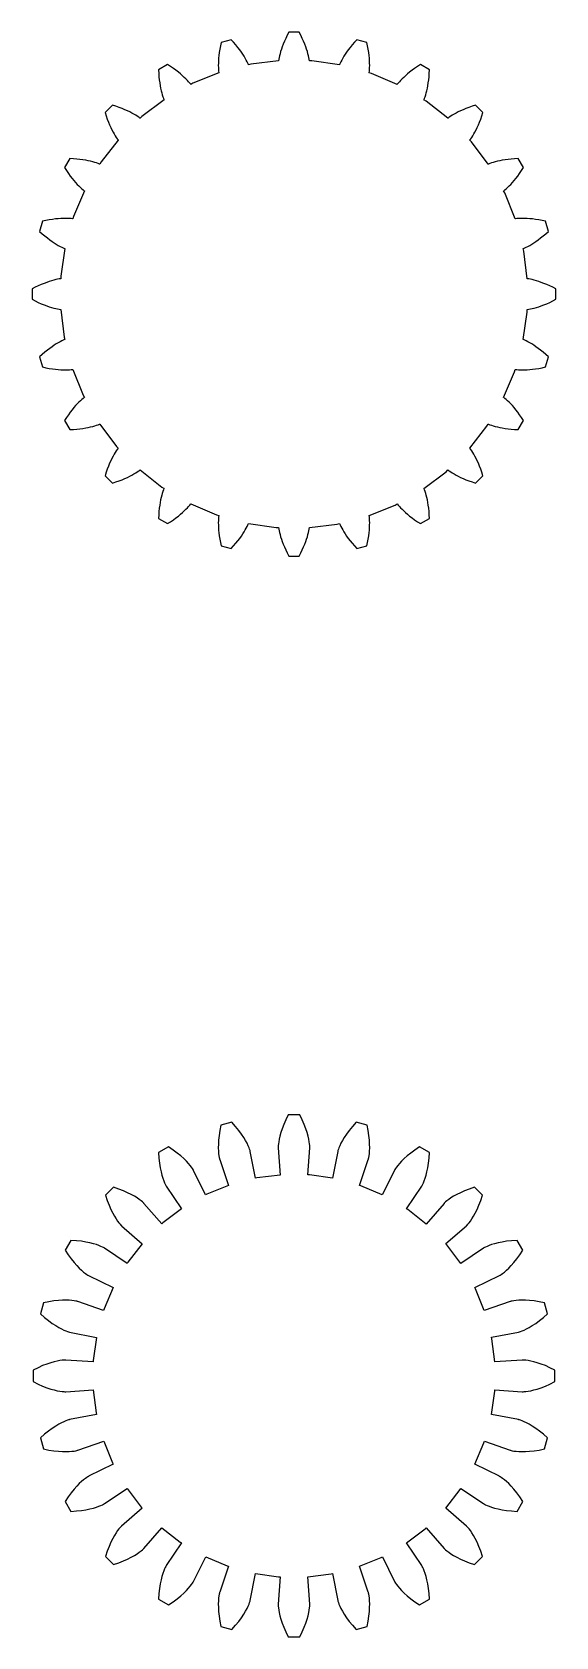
# Model space of a CAD drawing. Header units: metres. Extents: x -24 to 324, y -24 to 424.
# Drawn here: x 175.8 to 224.2, y 275.9 to 424.2 of the extents above; entities that cross this region are included whole.
import ezdxf

# ---------------------------------------------------------------- set-up
doc = ezdxf.new("R2010")
doc.units = ezdxf.units.M

msp = doc.modelspace()

# ---------------------------------------------------------------- linework, layer by layer
for p, q in [((193.195, 422.947), (193.138, 422.639)), ((193.266, 423.271), (193.195, 422.947)), ((194.197, 423.52), (193.266, 423.271)), ((194.419, 423.275), (194.197, 423.52)), ((194.623, 423.037), (194.419, 423.275)), ((194.81, 422.807), (194.623, 423.037)), ((194.978, 422.586), (194.81, 422.807)), ((198.913, 422.872), (198.833, 422.641)), ((199.005, 423.116), (198.913, 422.872)), ((199.111, 423.373), (199.005, 423.116)), ((199.231, 423.644), (199.111, 423.373)), ((199.366, 423.927), (199.231, 423.644)), ((199.518, 424.221), (199.366, 423.927)), ((200.482, 424.221), (199.518, 424.221)), ((200.634, 423.927), (200.482, 424.221)), ((200.769, 423.644), (200.634, 423.927)), ((200.889, 423.373), (200.769, 423.644)), ((200.995, 423.116), (200.889, 423.373)), ((201.087, 422.872), (200.995, 423.116)), ((201.167, 422.641), (201.087, 422.872)), ((205.19, 422.807), (205.022, 422.586)), ((205.377, 423.037), (205.19, 422.807)), ((205.581, 423.275), (205.377, 423.037)), ((205.803, 423.52), (205.581, 423.275)), ((206.734, 423.271), (205.803, 423.52)), ((206.805, 422.947), (206.734, 423.271)), ((206.862, 422.639), (206.805, 422.947)), ((193.003, 421.342), (193.001, 421.133)), ((193.013, 421.568), (193.003, 421.342)), ((193.03, 421.811), (193.013, 421.568)), ((193.056, 422.071), (193.03, 421.811)), ((193.092, 422.347), (193.056, 422.071)), ((193.138, 422.639), (193.092, 422.347)), ((195.131, 422.374), (194.978, 422.586)), ((195.267, 422.172), (195.131, 422.374)), ((195.388, 421.981), (195.267, 422.172)), ((195.495, 421.801), (195.388, 421.981)), ((195.588, 421.634), (195.495, 421.801)), ((195.668, 421.48), (195.588, 421.634)), ((195.737, 421.339), (195.668, 421.48)), ((195.794, 421.212), (195.737, 421.339)), ((198.574, 421.563), (196.017, 421.255)), ((198.595, 421.715), (198.573, 421.578)), ((198.573, 421.578), (198.574, 421.563)), ((198.625, 421.869), (198.595, 421.715)), ((198.662, 422.039), (198.625, 421.869)), ((198.709, 422.224), (198.662, 422.039)), ((198.766, 422.425), (198.709, 422.224)), ((198.833, 422.641), (198.766, 422.425)), ((201.234, 422.425), (201.167, 422.641)), ((201.291, 422.224), (201.234, 422.425)), ((201.338, 422.039), (201.291, 422.224)), ((201.375, 421.869), (201.338, 422.039)), ((201.405, 421.715), (201.375, 421.869)), ((201.427, 421.578), (201.405, 421.715)), ((201.426, 421.564), (201.427, 421.578)), ((201.654, 421.562), (201.426, 421.564)), ((204.204, 421.197), (201.654, 421.562)), ((204.263, 421.339), (204.206, 421.212)), ((204.332, 421.48), (204.263, 421.339)), ((204.412, 421.634), (204.332, 421.48)), ((204.505, 421.801), (204.412, 421.634)), ((204.612, 421.981), (204.505, 421.801)), ((204.733, 422.172), (204.612, 421.981)), ((204.869, 422.374), (204.733, 422.172)), ((205.022, 422.586), (204.869, 422.374)), ((206.908, 422.347), (206.862, 422.639)), ((206.944, 422.071), (206.908, 422.347)), ((206.97, 421.811), (206.944, 422.071)), ((206.987, 421.568), (206.97, 421.811)), ((206.997, 421.342), (206.987, 421.568)), ((206.999, 421.133), (206.997, 421.342)), ((188.307, 421.217), (187.472, 420.735)), ((187.472, 420.735), (187.488, 420.404)), ((187.488, 420.404), (187.512, 420.092)), ((187.512, 420.092), (187.543, 419.797)), ((188.585, 421.038), (188.307, 421.217)), ((188.844, 420.861), (188.585, 421.038)), ((189.083, 420.687), (188.844, 420.861)), ((189.304, 420.516), (189.083, 420.687)), ((189.506, 420.351), (189.304, 420.516)), ((189.69, 420.191), (189.506, 420.351)), ((189.856, 420.038), (189.69, 420.191)), ((190.006, 419.892), (189.856, 420.038)), ((190.139, 419.755), (190.006, 419.892)), ((193.042, 420.459), (190.652, 419.5)), ((193.001, 421.133), (193.004, 420.942)), ((193.004, 420.942), (193.011, 420.768)), ((193.011, 420.768), (193.023, 420.612)), ((193.023, 420.612), (193.037, 420.473)), ((193.037, 420.473), (193.042, 420.459)), ((195.796, 421.198), (195.794, 421.212)), ((196.017, 421.255), (195.796, 421.198)), ((204.206, 421.212), (204.204, 421.197)), ((206.959, 420.46), (206.963, 420.473)), ((207.178, 420.399), (206.959, 420.46)), ((206.963, 420.473), (206.977, 420.612)), ((206.977, 420.612), (206.989, 420.768)), ((206.989, 420.768), (206.996, 420.942)), ((206.996, 420.942), (206.999, 421.133)), ((209.547, 419.387), (207.178, 420.399)), ((209.994, 419.892), (209.861, 419.755)), ((210.144, 420.038), (209.994, 419.892)), ((210.31, 420.191), (210.144, 420.038)), ((210.494, 420.351), (210.31, 420.191)), ((210.696, 420.516), (210.494, 420.351)), ((210.917, 420.687), (210.696, 420.516)), ((211.156, 420.861), (210.917, 420.687)), ((211.415, 421.038), (211.156, 420.861)), ((211.693, 421.217), (211.415, 421.038)), ((212.528, 420.735), (211.693, 421.217)), ((212.457, 419.797), (212.488, 420.092)), ((212.488, 420.092), (212.512, 420.404)), ((212.512, 420.404), (212.528, 420.735)), ((187.543, 419.797), (187.58, 419.521)), ((187.58, 419.521), (187.623, 419.264)), ((187.623, 419.264), (187.669, 419.024)), ((187.669, 419.024), (187.718, 418.804)), ((187.718, 418.804), (187.77, 418.601)), ((187.77, 418.601), (187.822, 418.417)), ((187.822, 418.417), (187.874, 418.251)), ((190.257, 419.627), (190.139, 419.755)), ((190.359, 419.508), (190.257, 419.627)), ((190.447, 419.4), (190.359, 419.508)), ((190.453, 419.388), (190.447, 419.4)), ((190.652, 419.5), (190.453, 419.388)), ((209.553, 419.4), (209.547, 419.387)), ((209.641, 419.508), (209.553, 419.4)), ((209.743, 419.627), (209.641, 419.508)), ((209.861, 419.755), (209.743, 419.627)), ((212.126, 418.251), (212.178, 418.417)), ((212.178, 418.417), (212.23, 418.601)), ((212.23, 418.601), (212.282, 418.804)), ((212.282, 418.804), (212.331, 419.024)), ((212.331, 419.024), (212.377, 419.264)), ((212.377, 419.264), (212.42, 419.521)), ((212.42, 419.521), (212.457, 419.797)), ((183.214, 417.467), (182.533, 416.786)), ((183.529, 417.367), (183.214, 417.467)), ((183.825, 417.263), (183.529, 417.367)), ((184.101, 417.156), (183.825, 417.263)), ((184.358, 417.049), (184.101, 417.156)), ((184.596, 416.941), (184.358, 417.049)), ((184.815, 416.835), (184.596, 416.941)), ((187.984, 417.961), (185.923, 416.416)), ((187.874, 418.251), (187.926, 418.104)), ((187.926, 418.104), (187.975, 417.974)), ((187.975, 417.974), (187.984, 417.961)), ((212.017, 417.962), (212.025, 417.974)), ((212.213, 417.846), (212.017, 417.962)), ((212.025, 417.974), (212.074, 418.104)), ((212.074, 418.104), (212.126, 418.251)), ((214.239, 416.255), (212.213, 417.846)), ((215.404, 416.941), (215.185, 416.835)), ((215.642, 417.049), (215.404, 416.941)), ((215.899, 417.156), (215.642, 417.049)), ((216.175, 417.263), (215.899, 417.156)), ((216.471, 417.367), (216.175, 417.263)), ((216.786, 417.467), (216.471, 417.367)), ((217.467, 416.786), (216.786, 417.467)), ((182.533, 416.786), (182.633, 416.471)), ((182.633, 416.471), (182.737, 416.175)), ((182.737, 416.175), (182.844, 415.899)), ((182.844, 415.899), (182.951, 415.642)), ((182.951, 415.642), (183.059, 415.404)), ((183.059, 415.404), (183.165, 415.185)), ((185.016, 416.73), (184.815, 416.835)), ((185.198, 416.628), (185.016, 416.73)), ((185.362, 416.53), (185.198, 416.628)), ((185.509, 416.436), (185.362, 416.53)), ((185.638, 416.348), (185.509, 416.436)), ((185.751, 416.267), (185.638, 416.348)), ((185.76, 416.257), (185.751, 416.267)), ((185.923, 416.416), (185.76, 416.257)), ((214.249, 416.267), (214.239, 416.255)), ((214.362, 416.348), (214.249, 416.267)), ((214.491, 416.436), (214.362, 416.348)), ((214.638, 416.53), (214.491, 416.436)), ((214.802, 416.628), (214.638, 416.53)), ((214.984, 416.73), (214.802, 416.628)), ((215.185, 416.835), (214.984, 416.73)), ((216.835, 415.185), (216.941, 415.404)), ((216.941, 415.404), (217.049, 415.642)), ((217.049, 415.642), (217.156, 415.899)), ((217.156, 415.899), (217.263, 416.175)), ((217.263, 416.175), (217.367, 416.471)), ((217.367, 416.471), (217.467, 416.786)), ((183.745, 414.239), (182.154, 412.213)), ((183.165, 415.185), (183.27, 414.984)), ((183.27, 414.984), (183.372, 414.802)), ((183.372, 414.802), (183.47, 414.638)), ((183.47, 414.638), (183.564, 414.491)), ((183.564, 414.491), (183.652, 414.362)), ((183.652, 414.362), (183.733, 414.249)), ((183.733, 414.249), (183.745, 414.239)), ((216.257, 414.24), (216.267, 414.249)), ((216.416, 414.077), (216.257, 414.24)), ((216.267, 414.249), (216.348, 414.362)), ((216.348, 414.362), (216.436, 414.491)), ((217.961, 412.016), (216.416, 414.077)), ((216.436, 414.491), (216.53, 414.638)), ((216.53, 414.638), (216.628, 414.802)), ((216.628, 414.802), (216.73, 414.984)), ((216.73, 414.984), (216.835, 415.185)), ((179.265, 412.528), (178.783, 411.693)), ((179.596, 412.512), (179.265, 412.528)), ((179.908, 412.488), (179.596, 412.512)), ((180.203, 412.457), (179.908, 412.488)), ((180.479, 412.42), (180.203, 412.457)), ((180.736, 412.377), (180.479, 412.42)), ((219.521, 412.42), (219.264, 412.377)), ((219.797, 412.457), (219.521, 412.42)), ((220.092, 412.488), (219.797, 412.457)), ((220.404, 412.512), (220.092, 412.488)), ((220.735, 412.528), (220.404, 412.512)), ((221.217, 411.693), (220.735, 412.528)), ((178.783, 411.693), (178.962, 411.415)), ((178.962, 411.415), (179.139, 411.156)), ((179.139, 411.156), (179.313, 410.917)), ((180.976, 412.331), (180.736, 412.377)), ((181.196, 412.282), (180.976, 412.331)), ((181.399, 412.23), (181.196, 412.282)), ((181.583, 412.178), (181.399, 412.23)), ((181.749, 412.125), (181.583, 412.178)), ((181.896, 412.074), (181.749, 412.125)), ((182.026, 412.025), (181.896, 412.074)), ((182.038, 412.017), (182.026, 412.025)), ((182.154, 412.213), (182.038, 412.017)), ((217.974, 412.025), (217.961, 412.016)), ((218.104, 412.074), (217.974, 412.025)), ((218.251, 412.125), (218.104, 412.074)), ((218.417, 412.178), (218.251, 412.125)), ((218.601, 412.23), (218.417, 412.178)), ((218.804, 412.282), (218.601, 412.23)), ((219.024, 412.331), (218.804, 412.282)), ((219.264, 412.377), (219.024, 412.331)), ((220.687, 410.917), (220.861, 411.156)), ((220.861, 411.156), (221.038, 411.415)), ((221.038, 411.415), (221.217, 411.693)), ((179.313, 410.917), (179.484, 410.696)), ((179.484, 410.696), (179.649, 410.494)), ((180.613, 409.547), (179.601, 407.178)), ((179.649, 410.494), (179.809, 410.31)), ((179.809, 410.31), (179.962, 410.144)), ((179.962, 410.144), (180.108, 409.994)), ((180.108, 409.994), (180.245, 409.861)), ((180.245, 409.861), (180.373, 409.743)), ((180.373, 409.743), (180.492, 409.641)), ((180.492, 409.641), (180.6, 409.553)), ((180.6, 409.553), (180.613, 409.547)), ((219.388, 409.547), (219.4, 409.553)), ((219.5, 409.348), (219.388, 409.547)), ((219.4, 409.553), (219.508, 409.641)), ((219.508, 409.641), (219.627, 409.743)), ((219.627, 409.743), (219.755, 409.861)), ((219.755, 409.861), (219.892, 409.994)), ((219.892, 409.994), (220.038, 410.144)), ((220.038, 410.144), (220.191, 410.31)), ((220.191, 410.31), (220.351, 410.494)), ((220.351, 410.494), (220.516, 410.696)), ((220.516, 410.696), (220.687, 410.917)), ((220.459, 406.958), (219.5, 409.348)), ((176.729, 406.734), (176.48, 405.803)), ((177.053, 406.805), (176.729, 406.734)), ((177.361, 406.862), (177.053, 406.805)), ((177.653, 406.909), (177.361, 406.862)), ((177.929, 406.944), (177.653, 406.909)), ((178.189, 406.97), (177.929, 406.944)), ((178.432, 406.987), (178.189, 406.97)), ((178.658, 406.997), (178.432, 406.987)), ((178.867, 406.999), (178.658, 406.997)), ((179.058, 406.996), (178.867, 406.999)), ((179.232, 406.989), (179.058, 406.996)), ((179.388, 406.977), (179.232, 406.989)), ((179.527, 406.963), (179.388, 406.977)), ((179.54, 406.959), (179.527, 406.963)), ((179.601, 407.178), (179.54, 406.959)), ((220.473, 406.963), (220.459, 406.958)), ((220.612, 406.977), (220.473, 406.963)), ((220.768, 406.989), (220.612, 406.977)), ((220.942, 406.996), (220.768, 406.989)), ((221.133, 406.999), (220.942, 406.996)), ((221.342, 406.997), (221.133, 406.999)), ((221.568, 406.987), (221.342, 406.997)), ((221.811, 406.97), (221.568, 406.987)), ((222.071, 406.944), (221.811, 406.97)), ((222.347, 406.909), (222.071, 406.944)), ((222.639, 406.862), (222.347, 406.909)), ((222.947, 406.805), (222.639, 406.862)), ((223.271, 406.734), (222.947, 406.805)), ((223.52, 405.803), (223.271, 406.734)), ((176.48, 405.803), (176.725, 405.581)), ((176.725, 405.581), (176.963, 405.377)), ((176.963, 405.377), (177.193, 405.19)), ((177.193, 405.19), (177.414, 405.022)), ((177.414, 405.022), (177.626, 404.869)), ((222.374, 404.869), (222.586, 405.022)), ((222.586, 405.022), (222.807, 405.19)), ((222.807, 405.19), (223.037, 405.377)), ((223.037, 405.377), (223.275, 405.581)), ((223.275, 405.581), (223.52, 405.803)), ((177.626, 404.869), (177.828, 404.733)), ((177.828, 404.733), (178.019, 404.612)), ((178.019, 404.612), (178.199, 404.505)), ((178.199, 404.505), (178.366, 404.412)), ((178.366, 404.412), (178.52, 404.332)), ((178.803, 404.204), (178.438, 401.654)), ((178.52, 404.332), (178.661, 404.263)), ((178.661, 404.263), (178.788, 404.206)), ((178.788, 404.206), (178.803, 404.204)), ((221.198, 404.204), (221.212, 404.206)), ((221.255, 403.983), (221.198, 404.204)), ((221.212, 404.206), (221.339, 404.263)), ((221.563, 401.426), (221.255, 403.983)), ((221.339, 404.263), (221.48, 404.332)), ((221.48, 404.332), (221.634, 404.412)), ((221.634, 404.412), (221.801, 404.505)), ((221.801, 404.505), (221.981, 404.612)), ((221.981, 404.612), (222.172, 404.733)), ((222.172, 404.733), (222.374, 404.869)), ((176.074, 400.634), (175.779, 400.482)), ((176.356, 400.769), (176.074, 400.634)), ((176.627, 400.889), (176.356, 400.769)), ((176.884, 400.995), (176.627, 400.889)), ((177.128, 401.087), (176.884, 400.995)), ((177.359, 401.167), (177.128, 401.087)), ((177.575, 401.234), (177.359, 401.167)), ((177.776, 401.291), (177.575, 401.234)), ((177.961, 401.338), (177.776, 401.291)), ((178.131, 401.375), (177.961, 401.338)), ((178.285, 401.405), (178.131, 401.375)), ((178.422, 401.427), (178.285, 401.405)), ((178.436, 401.426), (178.422, 401.427)), ((178.438, 401.654), (178.436, 401.426)), ((221.578, 401.427), (221.563, 401.426)), ((221.715, 401.405), (221.578, 401.427)), ((221.869, 401.375), (221.715, 401.405)), ((222.039, 401.338), (221.869, 401.375)), ((222.224, 401.291), (222.039, 401.338)), ((222.425, 401.234), (222.224, 401.291)), ((222.641, 401.167), (222.425, 401.234)), ((222.872, 401.087), (222.641, 401.167)), ((223.116, 400.995), (222.872, 401.087)), ((223.373, 400.889), (223.116, 400.995)), ((223.644, 400.769), (223.373, 400.889)), ((223.926, 400.634), (223.644, 400.769)), ((224.221, 400.482), (223.926, 400.634)), ((175.779, 400.482), (175.779, 399.518)), ((175.779, 399.518), (176.074, 399.366)), ((176.074, 399.366), (176.356, 399.231)), ((176.356, 399.231), (176.627, 399.111)), ((176.627, 399.111), (176.884, 399.005)), ((223.116, 399.005), (223.373, 399.111)), ((223.373, 399.111), (223.644, 399.231)), ((223.644, 399.231), (223.926, 399.366)), ((223.926, 399.366), (224.221, 399.518)), ((224.221, 399.518), (224.221, 400.482)), ((176.884, 399.005), (177.128, 398.913)), ((177.128, 398.913), (177.359, 398.833)), ((177.359, 398.833), (177.575, 398.766)), ((177.575, 398.766), (177.776, 398.709)), ((177.776, 398.709), (177.961, 398.662)), ((177.961, 398.662), (178.131, 398.625)), ((178.131, 398.625), (178.285, 398.595)), ((178.285, 398.595), (178.422, 398.573)), ((178.422, 398.573), (178.437, 398.574)), ((178.437, 398.574), (178.745, 396.017)), ((221.197, 395.796), (221.562, 398.346)), ((221.562, 398.346), (221.564, 398.574)), ((221.564, 398.574), (221.578, 398.573)), ((221.578, 398.573), (221.715, 398.595)), ((221.715, 398.595), (221.869, 398.625)), ((221.869, 398.625), (222.039, 398.662)), ((222.039, 398.662), (222.224, 398.709)), ((222.224, 398.709), (222.425, 398.766)), ((222.425, 398.766), (222.641, 398.833)), ((222.641, 398.833), (222.872, 398.913)), ((222.872, 398.913), (223.116, 399.005)), ((176.963, 394.623), (176.725, 394.419)), ((177.193, 394.81), (176.963, 394.623)), ((177.414, 394.978), (177.193, 394.81)), ((177.626, 395.131), (177.414, 394.978)), ((177.828, 395.267), (177.626, 395.131)), ((178.019, 395.388), (177.828, 395.267)), ((178.199, 395.495), (178.019, 395.388)), ((178.366, 395.588), (178.199, 395.495)), ((178.52, 395.668), (178.366, 395.588)), ((178.661, 395.737), (178.52, 395.668)), ((178.788, 395.794), (178.661, 395.737)), ((178.745, 396.017), (178.802, 395.796)), ((178.802, 395.796), (178.788, 395.794)), ((221.212, 395.794), (221.197, 395.796)), ((221.339, 395.737), (221.212, 395.794)), ((221.48, 395.668), (221.339, 395.737)), ((221.634, 395.588), (221.48, 395.668)), ((221.801, 395.495), (221.634, 395.588)), ((221.981, 395.388), (221.801, 395.495)), ((222.172, 395.267), (221.981, 395.388)), ((222.374, 395.131), (222.172, 395.267)), ((222.586, 394.978), (222.374, 395.131)), ((222.807, 394.81), (222.586, 394.978)), ((223.037, 394.623), (222.807, 394.81)), ((223.275, 394.419), (223.037, 394.623)), ((176.725, 394.419), (176.48, 394.197)), ((176.48, 394.197), (176.729, 393.266)), ((176.729, 393.266), (177.053, 393.195)), ((177.053, 393.195), (177.361, 393.138)), ((177.361, 393.138), (177.653, 393.091)), ((222.347, 393.091), (222.639, 393.138)), ((222.639, 393.138), (222.947, 393.195)), ((222.947, 393.195), (223.271, 393.266)), ((223.271, 393.266), (223.52, 394.197)), ((223.52, 394.197), (223.275, 394.419)), ((177.653, 393.091), (177.929, 393.056)), ((177.929, 393.056), (178.189, 393.03)), ((178.189, 393.03), (178.432, 393.013)), ((178.432, 393.013), (178.658, 393.003)), ((178.658, 393.003), (178.867, 393.001)), ((178.867, 393.001), (179.058, 393.004)), ((179.058, 393.004), (179.232, 393.011)), ((179.232, 393.011), (179.388, 393.023)), ((179.388, 393.023), (179.527, 393.037)), ((179.527, 393.037), (179.541, 393.042)), ((179.541, 393.042), (180.5, 390.652)), ((219.387, 390.453), (220.399, 392.822)), ((220.399, 392.822), (220.46, 393.041)), ((220.46, 393.041), (220.473, 393.037)), ((220.473, 393.037), (220.612, 393.023)), ((220.612, 393.023), (220.768, 393.011)), ((220.768, 393.011), (220.942, 393.004)), ((220.942, 393.004), (221.133, 393.001)), ((221.133, 393.001), (221.342, 393.003)), ((221.342, 393.003), (221.568, 393.013)), ((221.568, 393.013), (221.811, 393.03)), ((221.811, 393.03), (222.071, 393.056)), ((222.071, 393.056), (222.347, 393.091)), ((180.373, 390.257), (180.245, 390.139)), ((180.492, 390.359), (180.373, 390.257)), ((180.6, 390.447), (180.492, 390.359)), ((180.5, 390.652), (180.612, 390.453)), ((180.612, 390.453), (180.6, 390.447)), ((219.4, 390.447), (219.387, 390.453)), ((219.508, 390.359), (219.4, 390.447)), ((219.627, 390.257), (219.508, 390.359)), ((219.755, 390.139), (219.627, 390.257)), ((179.139, 388.844), (178.962, 388.585)), ((179.313, 389.083), (179.139, 388.844)), ((179.484, 389.304), (179.313, 389.083)), ((179.649, 389.506), (179.484, 389.304)), ((179.809, 389.69), (179.649, 389.506)), ((179.962, 389.856), (179.809, 389.69)), ((180.108, 390.006), (179.962, 389.856)), ((180.245, 390.139), (180.108, 390.006)), ((219.892, 390.006), (219.755, 390.139)), ((220.038, 389.856), (219.892, 390.006)), ((220.191, 389.69), (220.038, 389.856)), ((220.351, 389.506), (220.191, 389.69)), ((220.516, 389.304), (220.351, 389.506)), ((220.687, 389.083), (220.516, 389.304)), ((220.861, 388.844), (220.687, 389.083)), ((221.038, 388.585), (220.861, 388.844)), ((178.962, 388.585), (178.783, 388.307)), ((178.783, 388.307), (179.265, 387.472)), ((179.265, 387.472), (179.596, 387.488)), ((179.596, 387.488), (179.908, 387.512)), ((179.908, 387.512), (180.203, 387.543)), ((180.203, 387.543), (180.479, 387.58)), ((180.479, 387.58), (180.736, 387.623)), ((180.736, 387.623), (180.976, 387.669)), ((180.976, 387.669), (181.196, 387.718)), ((181.196, 387.718), (181.399, 387.77)), ((181.399, 387.77), (181.583, 387.822)), ((181.583, 387.822), (181.749, 387.875)), ((181.749, 387.875), (181.896, 387.926)), ((181.896, 387.926), (182.026, 387.975)), ((182.026, 387.975), (182.039, 387.984)), ((182.039, 387.984), (183.584, 385.923)), ((216.255, 385.761), (217.846, 387.787)), ((217.846, 387.787), (217.962, 387.983)), ((217.962, 387.983), (217.974, 387.975)), ((217.974, 387.975), (218.104, 387.926)), ((218.104, 387.926), (218.251, 387.875)), ((218.251, 387.875), (218.417, 387.822)), ((218.417, 387.822), (218.601, 387.77)), ((218.601, 387.77), (218.804, 387.718)), ((218.804, 387.718), (219.024, 387.669)), ((219.024, 387.669), (219.264, 387.623)), ((219.264, 387.623), (219.521, 387.58)), ((219.521, 387.58), (219.797, 387.543)), ((219.797, 387.543), (220.092, 387.512)), ((220.092, 387.512), (220.404, 387.488)), ((220.404, 387.488), (220.735, 387.472)), ((220.735, 387.472), (221.217, 388.307)), ((221.217, 388.307), (221.038, 388.585)), ((183.584, 385.923), (183.743, 385.76)), ((183.733, 385.751), (183.652, 385.638)), ((183.743, 385.76), (183.733, 385.751)), ((216.267, 385.751), (216.255, 385.761)), ((216.348, 385.638), (216.267, 385.751)), ((182.951, 384.358), (182.844, 384.101)), ((183.059, 384.596), (182.951, 384.358)), ((183.165, 384.815), (183.059, 384.596)), ((183.27, 385.016), (183.165, 384.815)), ((183.372, 385.198), (183.27, 385.016)), ((183.47, 385.362), (183.372, 385.198)), ((183.564, 385.509), (183.47, 385.362)), ((183.652, 385.638), (183.564, 385.509)), ((216.436, 385.509), (216.348, 385.638)), ((216.53, 385.362), (216.436, 385.509)), ((216.628, 385.198), (216.53, 385.362)), ((216.73, 385.016), (216.628, 385.198)), ((216.835, 384.815), (216.73, 385.016)), ((216.941, 384.596), (216.835, 384.815)), ((217.049, 384.358), (216.941, 384.596)), ((217.156, 384.101), (217.049, 384.358)), ((182.633, 383.529), (182.533, 383.214)), ((182.533, 383.214), (183.214, 382.533)), ((182.737, 383.825), (182.633, 383.529)), ((182.844, 384.101), (182.737, 383.825)), ((183.825, 382.737), (184.101, 382.844)), ((184.101, 382.844), (184.358, 382.951)), ((184.358, 382.951), (184.596, 383.059)), ((184.596, 383.059), (184.815, 383.165)), ((184.815, 383.165), (185.016, 383.27)), ((185.016, 383.27), (185.198, 383.372)), ((185.198, 383.372), (185.362, 383.47)), ((185.362, 383.47), (185.509, 383.564)), ((185.509, 383.564), (185.638, 383.652)), ((185.638, 383.652), (185.751, 383.733)), ((185.751, 383.733), (185.761, 383.745)), ((185.761, 383.745), (187.787, 382.154)), ((212.016, 382.039), (214.077, 383.584)), ((214.077, 383.584), (214.24, 383.743)), ((214.24, 383.743), (214.249, 383.733)), ((214.249, 383.733), (214.362, 383.652)), ((214.362, 383.652), (214.491, 383.564)), ((214.491, 383.564), (214.638, 383.47)), ((214.638, 383.47), (214.802, 383.372)), ((214.802, 383.372), (214.984, 383.27)), ((214.984, 383.27), (215.185, 383.165)), ((215.185, 383.165), (215.404, 383.059)), ((215.404, 383.059), (215.642, 382.951)), ((215.642, 382.951), (215.899, 382.844)), ((215.899, 382.844), (216.175, 382.737)), ((216.786, 382.533), (217.467, 383.214)), ((217.263, 383.825), (217.156, 384.101)), ((217.367, 383.529), (217.263, 383.825)), ((217.467, 383.214), (217.367, 383.529)), ((183.214, 382.533), (183.529, 382.633)), ((183.529, 382.633), (183.825, 382.737)), ((187.77, 381.399), (187.718, 381.196)), ((187.822, 381.583), (187.77, 381.399)), ((187.787, 382.154), (187.983, 382.038)), ((187.874, 381.749), (187.822, 381.583)), ((187.926, 381.896), (187.874, 381.749)), ((187.975, 382.026), (187.926, 381.896)), ((187.983, 382.038), (187.975, 382.026)), ((212.025, 382.026), (212.016, 382.039)), ((212.074, 381.896), (212.025, 382.026)), ((212.126, 381.749), (212.074, 381.896)), ((212.178, 381.583), (212.126, 381.749)), ((212.23, 381.399), (212.178, 381.583)), ((212.282, 381.196), (212.23, 381.399)), ((216.175, 382.737), (216.471, 382.633)), ((216.471, 382.633), (216.786, 382.533)), ((187.512, 379.908), (187.488, 379.596)), ((187.543, 380.203), (187.512, 379.908)), ((187.58, 380.479), (187.543, 380.203)), ((187.623, 380.736), (187.58, 380.479)), ((187.669, 380.976), (187.623, 380.736)), ((187.718, 381.196), (187.669, 380.976)), ((189.506, 379.649), (189.69, 379.809)), ((189.69, 379.809), (189.856, 379.962)), ((189.856, 379.962), (190.006, 380.108)), ((190.006, 380.108), (190.139, 380.245)), ((190.139, 380.245), (190.257, 380.373)), ((190.257, 380.373), (190.359, 380.492)), ((190.359, 380.492), (190.447, 380.6)), ((190.447, 380.6), (190.453, 380.613)), ((190.453, 380.613), (192.822, 379.601)), ((206.958, 379.541), (209.348, 380.5)), ((209.348, 380.5), (209.547, 380.612)), ((209.547, 380.612), (209.553, 380.6)), ((209.553, 380.6), (209.641, 380.492)), ((209.641, 380.492), (209.743, 380.373)), ((209.743, 380.373), (209.861, 380.245)), ((209.861, 380.245), (209.994, 380.108)), ((209.994, 380.108), (210.144, 379.962)), ((210.144, 379.962), (210.31, 379.809)), ((210.31, 379.809), (210.494, 379.649)), ((212.331, 380.976), (212.282, 381.196)), ((212.377, 380.736), (212.331, 380.976)), ((212.42, 380.479), (212.377, 380.736)), ((212.457, 380.203), (212.42, 380.479)), ((212.488, 379.908), (212.457, 380.203)), ((212.512, 379.596), (212.488, 379.908)), ((187.488, 379.596), (187.472, 379.265)), ((187.472, 379.265), (188.307, 378.783)), ((188.307, 378.783), (188.585, 378.962)), ((188.585, 378.962), (188.844, 379.139)), ((188.844, 379.139), (189.083, 379.313)), ((189.083, 379.313), (189.304, 379.484)), ((189.304, 379.484), (189.506, 379.649)), ((192.822, 379.601), (193.041, 379.54)), ((193.004, 379.058), (193.001, 378.867)), ((193.001, 378.867), (193.003, 378.658)), ((193.003, 378.658), (193.013, 378.432)), ((193.011, 379.232), (193.004, 379.058)), ((193.023, 379.388), (193.011, 379.232)), ((193.013, 378.432), (193.03, 378.189)), ((193.037, 379.527), (193.023, 379.388)), ((193.041, 379.54), (193.037, 379.527)), ((195.495, 378.199), (195.588, 378.366)), ((195.588, 378.366), (195.668, 378.52)), ((195.668, 378.52), (195.737, 378.661)), ((195.737, 378.661), (195.794, 378.788)), ((195.794, 378.788), (195.796, 378.803)), ((195.796, 378.803), (198.346, 378.438)), ((198.346, 378.438), (198.574, 378.436)), ((198.574, 378.436), (198.573, 378.422)), ((198.573, 378.422), (198.595, 378.285)), ((201.405, 378.285), (201.427, 378.422)), ((201.426, 378.437), (203.983, 378.745)), ((201.427, 378.422), (201.426, 378.437)), ((203.983, 378.745), (204.204, 378.802)), ((204.204, 378.802), (204.206, 378.788)), ((204.206, 378.788), (204.263, 378.661)), ((204.263, 378.661), (204.332, 378.52)), ((204.332, 378.52), (204.412, 378.366)), ((204.412, 378.366), (204.505, 378.199)), ((206.963, 379.527), (206.958, 379.541)), ((206.977, 379.388), (206.963, 379.527)), ((206.97, 378.189), (206.987, 378.432)), ((206.989, 379.232), (206.977, 379.388)), ((206.987, 378.432), (206.997, 378.658)), ((206.996, 379.058), (206.989, 379.232)), ((206.999, 378.867), (206.996, 379.058)), ((206.997, 378.658), (206.999, 378.867)), ((210.494, 379.649), (210.696, 379.484)), ((210.696, 379.484), (210.917, 379.313)), ((210.917, 379.313), (211.156, 379.139)), ((211.156, 379.139), (211.415, 378.962)), ((211.415, 378.962), (211.693, 378.783)), ((211.693, 378.783), (212.528, 379.265)), ((212.528, 379.265), (212.512, 379.596)), ((193.03, 378.189), (193.056, 377.929)), ((193.056, 377.929), (193.092, 377.653)), ((193.092, 377.653), (193.138, 377.361)), ((193.138, 377.361), (193.195, 377.053)), ((193.195, 377.053), (193.266, 376.729)), ((194.419, 376.725), (194.623, 376.963)), ((194.623, 376.963), (194.81, 377.193)), ((194.81, 377.193), (194.978, 377.414)), ((194.978, 377.414), (195.131, 377.626)), ((195.131, 377.626), (195.267, 377.828)), ((195.267, 377.828), (195.388, 378.019)), ((195.388, 378.019), (195.495, 378.199)), ((198.595, 378.285), (198.625, 378.131)), ((198.625, 378.131), (198.662, 377.961)), ((198.662, 377.961), (198.709, 377.776)), ((198.709, 377.776), (198.766, 377.575)), ((198.766, 377.575), (198.833, 377.359)), ((198.833, 377.359), (198.913, 377.128)), ((198.913, 377.128), (199.005, 376.884)), ((199.005, 376.884), (199.111, 376.627)), ((200.889, 376.627), (200.995, 376.884)), ((200.995, 376.884), (201.087, 377.128)), ((201.087, 377.128), (201.167, 377.359)), ((201.167, 377.359), (201.234, 377.575)), ((201.234, 377.575), (201.291, 377.776)), ((201.291, 377.776), (201.338, 377.961)), ((201.338, 377.961), (201.375, 378.131)), ((201.375, 378.131), (201.405, 378.285)), ((204.505, 378.199), (204.612, 378.019)), ((204.612, 378.019), (204.733, 377.828)), ((204.733, 377.828), (204.869, 377.626)), ((204.869, 377.626), (205.022, 377.414)), ((205.022, 377.414), (205.19, 377.193)), ((205.19, 377.193), (205.377, 376.963)), ((205.377, 376.963), (205.581, 376.725)), ((206.734, 376.729), (206.805, 377.053)), ((206.805, 377.053), (206.862, 377.361)), ((206.862, 377.361), (206.908, 377.653)), ((206.908, 377.653), (206.944, 377.929)), ((206.944, 377.929), (206.97, 378.189)), ((193.266, 376.729), (194.197, 376.48)), ((194.197, 376.48), (194.419, 376.725)), ((199.111, 376.627), (199.231, 376.356)), ((199.231, 376.356), (199.366, 376.073)), ((199.366, 376.073), (199.518, 375.779)), ((199.518, 375.779), (200.482, 375.779)), ((200.482, 375.779), (200.634, 376.073)), ((200.634, 376.073), (200.769, 376.356)), ((200.769, 376.356), (200.889, 376.627)), ((205.581, 376.725), (205.803, 376.48)), ((205.803, 376.48), (206.734, 376.729)), ((194.265, 323.446), (193.243, 323.172)), ((194.603, 323.061), (194.265, 323.446)), ((199.244, 323.672), (199.057, 323.244)), ((199.471, 324.131), (199.244, 323.672)), ((200.529, 324.131), (199.471, 324.131)), ((200.756, 323.672), (200.529, 324.131)), ((200.943, 323.244), (200.756, 323.672)), ((205.735, 323.446), (205.397, 323.061)), ((206.757, 323.172), (205.735, 323.446)), ((193.073, 322.208), (193.028, 321.787)), ((193.143, 322.67), (193.073, 322.208)), ((193.243, 323.172), (193.143, 322.67)), ((194.895, 322.696), (194.603, 323.061)), ((195.144, 322.354), (194.895, 322.696)), ((195.353, 322.038), (195.144, 322.354)), ((195.523, 321.751), (195.353, 322.038)), ((198.694, 322.169), (198.628, 321.887)), ((198.785, 322.49), (198.694, 322.169)), ((198.905, 322.849), (198.785, 322.49)), ((199.057, 323.244), (198.905, 322.849)), ((201.095, 322.849), (200.943, 323.244)), ((201.215, 322.49), (201.095, 322.849)), ((201.306, 322.169), (201.215, 322.49)), ((201.372, 321.887), (201.306, 322.169)), ((204.647, 322.038), (204.477, 321.751)), ((204.856, 322.354), (204.647, 322.038)), ((205.105, 322.696), (204.856, 322.354)), ((205.397, 323.061), (205.105, 322.696)), ((206.857, 322.67), (206.757, 323.172)), ((206.927, 322.208), (206.857, 322.67)), ((206.972, 321.787), (206.927, 322.208)), ((188.392, 321.163), (187.476, 320.634)), ((187.476, 320.634), (187.509, 320.123)), ((188.818, 320.879), (188.392, 321.163)), ((189.195, 320.602), (188.818, 320.879)), ((189.524, 320.336), (189.195, 320.602)), ((193.006, 321.409), (193.001, 321.076)), ((193.001, 321.076), (193.01, 320.786)), ((193.028, 321.787), (193.006, 321.409)), ((193.01, 320.786), (193.029, 320.542)), ((193.029, 320.542), (193.054, 320.343)), ((195.66, 321.496), (195.523, 321.751)), ((195.766, 321.275), (195.66, 321.496)), ((195.844, 321.091), (195.766, 321.275)), ((195.898, 320.945), (195.844, 321.091)), ((195.932, 320.839), (195.898, 320.945)), ((195.949, 320.774), (195.932, 320.839)), ((195.954, 320.752), (195.949, 320.774)), ((196.437, 318.272), (195.954, 320.752)), ((198.542, 321.293), (198.536, 321.181)), ((198.536, 321.181), (198.536, 321.115)), ((198.536, 321.115), (198.537, 321.092)), ((198.537, 321.092), (198.713, 318.564)), ((198.556, 321.448), (198.542, 321.293)), ((198.584, 321.646), (198.556, 321.448)), ((198.628, 321.887), (198.584, 321.646)), ((201.288, 318.572), (201.463, 321.092)), ((201.416, 321.646), (201.372, 321.887)), ((201.444, 321.448), (201.416, 321.646)), ((201.458, 321.293), (201.444, 321.448)), ((201.464, 321.181), (201.458, 321.293)), ((201.463, 321.092), (201.464, 321.115)), ((201.464, 321.115), (201.464, 321.181)), ((204.046, 320.752), (203.561, 318.265)), ((204.051, 320.774), (204.046, 320.752)), ((204.068, 320.839), (204.051, 320.774)), ((204.102, 320.945), (204.068, 320.839)), ((204.156, 321.091), (204.102, 320.945)), ((204.234, 321.275), (204.156, 321.091)), ((204.34, 321.496), (204.234, 321.275)), ((204.477, 321.751), (204.34, 321.496)), ((206.946, 320.343), (206.971, 320.542)), ((206.971, 320.542), (206.99, 320.786)), ((206.994, 321.409), (206.972, 321.787)), ((206.99, 320.786), (206.999, 321.076)), ((206.999, 321.076), (206.994, 321.409)), ((210.805, 320.602), (210.476, 320.336)), ((211.182, 320.879), (210.805, 320.602)), ((211.608, 321.163), (211.182, 320.879)), ((212.524, 320.634), (211.608, 321.163)), ((212.491, 320.123), (212.524, 320.634)), ((187.509, 320.123), (187.561, 319.658)), ((187.561, 319.658), (187.627, 319.24)), ((187.627, 319.24), (187.703, 318.87)), ((189.807, 320.085), (189.524, 320.336)), ((190.046, 319.852), (189.807, 320.085)), ((190.244, 319.641), (190.046, 319.852)), ((190.403, 319.454), (190.244, 319.641)), ((190.527, 319.296), (190.403, 319.454)), ((190.617, 319.169), (190.527, 319.296)), ((190.677, 319.075), (190.617, 319.169)), ((190.71, 319.018), (190.677, 319.075)), ((190.721, 318.998), (190.71, 319.018)), ((191.829, 316.728), (190.721, 318.998)), ((193.054, 320.343), (193.08, 320.19)), ((193.08, 320.19), (193.104, 320.081)), ((193.104, 320.081), (193.121, 320.016)), ((193.121, 320.016), (193.128, 319.995)), ((193.128, 319.995), (193.952, 317.599)), ((206.051, 317.606), (206.872, 319.995)), ((206.872, 319.995), (206.879, 320.016)), ((206.879, 320.016), (206.896, 320.081)), ((206.896, 320.081), (206.92, 320.19)), ((206.92, 320.19), (206.946, 320.343)), ((209.279, 318.998), (208.167, 316.721)), ((209.29, 319.018), (209.279, 318.998)), ((209.323, 319.075), (209.29, 319.018)), ((209.383, 319.169), (209.323, 319.075)), ((209.473, 319.296), (209.383, 319.169)), ((209.597, 319.454), (209.473, 319.296)), ((209.756, 319.641), (209.597, 319.454)), ((209.954, 319.852), (209.756, 319.641)), ((210.193, 320.085), (209.954, 319.852)), ((210.476, 320.336), (210.193, 320.085)), ((212.297, 318.87), (212.373, 319.24)), ((212.373, 319.24), (212.439, 319.658)), ((212.439, 319.658), (212.491, 320.123)), ((187.703, 318.87), (187.785, 318.546)), ((187.785, 318.546), (187.869, 318.269)), ((187.869, 318.269), (187.95, 318.038)), ((187.95, 318.038), (188.026, 317.852)), ((188.026, 317.852), (188.091, 317.711)), ((188.091, 317.711), (188.142, 317.612)), ((188.142, 317.612), (188.175, 317.554)), ((188.175, 317.554), (188.187, 317.535)), ((188.187, 317.535), (189.603, 315.433)), ((193.952, 317.599), (191.948, 316.795)), ((196.57, 318.306), (196.437, 318.272)), ((198.713, 318.564), (196.57, 318.306)), ((201.425, 318.57), (201.288, 318.572)), ((203.561, 318.265), (201.425, 318.57)), ((206.182, 317.569), (206.051, 317.606)), ((208.167, 316.721), (206.182, 317.569)), ((210.401, 315.44), (211.813, 317.535)), ((211.813, 317.535), (211.825, 317.554)), ((211.825, 317.554), (211.858, 317.612)), ((211.858, 317.612), (211.909, 317.711)), ((211.909, 317.711), (211.974, 317.852)), ((211.974, 317.852), (212.05, 318.038)), ((212.05, 318.038), (212.131, 318.269)), ((212.131, 318.269), (212.215, 318.546)), ((212.215, 318.546), (212.297, 318.87)), ((183.311, 317.438), (182.562, 316.689)), ((182.562, 316.689), (182.727, 316.204)), ((182.727, 316.204), (182.897, 315.769)), ((183.796, 317.273), (183.311, 317.438)), ((184.231, 317.103), (183.796, 317.273)), ((184.618, 316.931), (184.231, 317.103)), ((184.956, 316.762), (184.618, 316.931)), ((185.247, 316.599), (184.956, 316.762)), ((185.493, 316.446), (185.247, 316.599)), ((185.695, 316.308), (185.493, 316.446)), ((185.855, 316.187), (185.695, 316.308)), ((185.975, 316.087), (185.855, 316.187)), ((186.057, 316.012), (185.975, 316.087)), ((186.105, 315.965), (186.057, 316.012)), ((191.948, 316.795), (191.829, 316.728)), ((213.943, 316.012), (213.895, 315.965)), ((214.025, 316.087), (213.943, 316.012)), ((214.145, 316.187), (214.025, 316.087)), ((214.305, 316.308), (214.145, 316.187)), ((214.507, 316.446), (214.305, 316.308)), ((214.753, 316.599), (214.507, 316.446)), ((215.044, 316.762), (214.753, 316.599)), ((215.382, 316.931), (215.044, 316.762)), ((215.769, 317.103), (215.382, 316.931)), ((216.204, 317.273), (215.769, 317.103)), ((216.689, 317.438), (216.204, 317.273)), ((217.438, 316.689), (216.689, 317.438)), ((217.103, 315.769), (217.273, 316.204)), ((217.273, 316.204), (217.438, 316.689)), ((182.897, 315.769), (183.069, 315.382)), ((183.069, 315.382), (183.238, 315.044)), ((183.238, 315.044), (183.401, 314.753)), ((183.401, 314.753), (183.554, 314.507)), ((183.554, 314.507), (183.692, 314.305)), ((186.12, 315.949), (186.105, 315.965)), ((187.778, 314.043), (186.12, 315.949)), ((189.603, 315.433), (187.876, 314.139)), ((210.519, 315.37), (210.401, 315.44)), ((212.217, 314.037), (210.519, 315.37)), ((213.88, 315.949), (212.217, 314.037)), ((213.895, 315.965), (213.88, 315.949)), ((216.308, 314.305), (216.446, 314.507)), ((216.446, 314.507), (216.599, 314.753)), ((216.599, 314.753), (216.762, 315.044)), ((216.762, 315.044), (216.931, 315.382)), ((216.931, 315.382), (217.103, 315.769)), ((183.692, 314.305), (183.813, 314.145)), ((183.813, 314.145), (183.913, 314.025)), ((183.913, 314.025), (183.988, 313.943)), ((183.988, 313.943), (184.035, 313.895)), ((184.035, 313.895), (184.051, 313.88)), ((184.051, 313.88), (185.963, 312.217)), ((187.876, 314.139), (187.778, 314.043)), ((214.043, 312.222), (215.949, 313.88)), ((215.949, 313.88), (215.965, 313.895)), ((215.965, 313.895), (216.012, 313.943)), ((216.012, 313.943), (216.087, 314.025)), ((216.087, 314.025), (216.187, 314.145)), ((216.187, 314.145), (216.308, 314.305)), ((179.366, 312.524), (178.837, 311.608)), ((178.837, 311.608), (179.121, 311.182)), ((179.877, 312.491), (179.366, 312.524)), ((180.342, 312.439), (179.877, 312.491)), ((180.76, 312.373), (180.342, 312.439)), ((181.13, 312.297), (180.76, 312.373)), ((181.454, 312.215), (181.13, 312.297)), ((181.731, 312.131), (181.454, 312.215)), ((181.962, 312.05), (181.731, 312.131)), ((182.148, 311.974), (181.962, 312.05)), ((182.289, 311.909), (182.148, 311.974)), ((182.388, 311.858), (182.289, 311.909)), ((182.446, 311.825), (182.388, 311.858)), ((182.465, 311.813), (182.446, 311.825)), ((184.56, 310.401), (182.465, 311.813)), ((185.963, 312.217), (184.63, 310.519)), ((214.139, 312.124), (214.043, 312.222)), ((215.433, 310.397), (214.139, 312.124)), ((217.535, 311.813), (215.433, 310.397)), ((217.554, 311.825), (217.535, 311.813)), ((217.612, 311.858), (217.554, 311.825)), ((217.711, 311.909), (217.612, 311.858)), ((217.852, 311.974), (217.711, 311.909)), ((218.038, 312.05), (217.852, 311.974)), ((218.269, 312.131), (218.038, 312.05)), ((218.546, 312.215), (218.269, 312.131)), ((218.87, 312.297), (218.546, 312.215)), ((219.24, 312.373), (218.87, 312.297)), ((219.658, 312.439), (219.24, 312.373)), ((220.123, 312.491), (219.658, 312.439)), ((220.634, 312.524), (220.123, 312.491)), ((221.163, 311.608), (220.634, 312.524)), ((220.879, 311.182), (221.163, 311.608)), ((179.121, 311.182), (179.398, 310.805)), ((179.398, 310.805), (179.664, 310.476)), ((179.664, 310.476), (179.915, 310.193)), ((179.915, 310.193), (180.148, 309.954)), ((184.63, 310.519), (184.56, 310.401)), ((219.852, 309.954), (220.085, 310.193)), ((220.085, 310.193), (220.336, 310.476)), ((220.336, 310.476), (220.602, 310.805)), ((220.602, 310.805), (220.879, 311.182)), ((180.148, 309.954), (180.359, 309.756)), ((180.359, 309.756), (180.546, 309.597)), ((180.546, 309.597), (180.704, 309.473)), ((180.704, 309.473), (180.831, 309.383)), ((180.831, 309.383), (180.925, 309.323)), ((180.925, 309.323), (180.982, 309.29)), ((180.982, 309.29), (181.002, 309.279)), ((181.002, 309.279), (183.279, 308.167)), ((216.728, 308.171), (218.998, 309.279)), ((218.998, 309.279), (219.018, 309.29)), ((219.018, 309.29), (219.075, 309.323)), ((219.075, 309.323), (219.169, 309.383)), ((219.169, 309.383), (219.296, 309.473)), ((219.296, 309.473), (219.454, 309.597)), ((219.454, 309.597), (219.641, 309.756)), ((219.641, 309.756), (219.852, 309.954)), ((183.279, 308.167), (182.431, 306.182)), ((216.795, 308.052), (216.728, 308.171)), ((217.598, 306.048), (216.795, 308.052)), ((176.828, 306.757), (176.554, 305.735)), ((176.554, 305.735), (176.939, 305.397)), ((177.33, 306.857), (176.828, 306.757)), ((177.792, 306.927), (177.33, 306.857)), ((178.213, 306.972), (177.792, 306.927)), ((178.591, 306.994), (178.213, 306.972)), ((178.924, 306.999), (178.591, 306.994)), ((179.214, 306.99), (178.924, 306.999)), ((179.458, 306.971), (179.214, 306.99)), ((179.657, 306.946), (179.458, 306.971)), ((179.81, 306.92), (179.657, 306.946)), ((179.919, 306.896), (179.81, 306.92)), ((179.984, 306.879), (179.919, 306.896)), ((180.005, 306.872), (179.984, 306.879)), ((182.394, 306.051), (180.005, 306.872)), ((182.431, 306.182), (182.394, 306.051)), ((219.995, 306.872), (217.598, 306.048)), ((220.016, 306.879), (219.995, 306.872)), ((220.081, 306.896), (220.016, 306.879)), ((220.19, 306.92), (220.081, 306.896)), ((220.343, 306.946), (220.19, 306.92)), ((220.542, 306.971), (220.343, 306.946)), ((220.786, 306.99), (220.542, 306.971)), ((221.076, 306.999), (220.786, 306.99)), ((221.409, 306.994), (221.076, 306.999)), ((221.787, 306.972), (221.409, 306.994)), ((222.208, 306.927), (221.787, 306.972)), ((222.67, 306.857), (222.208, 306.927)), ((223.172, 306.757), (222.67, 306.857)), ((223.061, 305.397), (223.446, 305.735)), ((223.446, 305.735), (223.172, 306.757)), ((176.939, 305.397), (177.304, 305.105)), ((177.304, 305.105), (177.646, 304.856)), ((177.646, 304.856), (177.962, 304.647)), ((177.962, 304.647), (178.249, 304.477)), ((178.249, 304.477), (178.504, 304.34)), ((178.504, 304.34), (178.725, 304.234)), ((178.725, 304.234), (178.909, 304.156)), ((178.909, 304.156), (179.055, 304.102)), ((220.945, 304.102), (221.091, 304.156)), ((221.091, 304.156), (221.275, 304.234)), ((221.275, 304.234), (221.496, 304.34)), ((221.496, 304.34), (221.751, 304.477)), ((221.751, 304.477), (222.038, 304.647)), ((222.038, 304.647), (222.354, 304.856)), ((222.354, 304.856), (222.696, 305.105)), ((222.696, 305.105), (223.061, 305.397)), ((179.055, 304.102), (179.162, 304.068)), ((179.162, 304.068), (179.226, 304.051)), ((179.226, 304.051), (179.248, 304.046)), ((179.248, 304.046), (181.735, 303.561)), ((181.735, 303.561), (181.43, 301.425)), ((218.272, 303.563), (220.752, 304.046)), ((218.306, 303.43), (218.272, 303.563)), ((218.564, 301.287), (218.306, 303.43)), ((220.752, 304.046), (220.774, 304.051)), ((220.774, 304.051), (220.838, 304.068)), ((220.838, 304.068), (220.945, 304.102)), ((177.51, 301.215), (177.151, 301.095)), ((177.831, 301.306), (177.51, 301.215)), ((178.113, 301.372), (177.831, 301.306)), ((178.354, 301.416), (178.113, 301.372)), ((178.552, 301.444), (178.354, 301.416)), ((178.707, 301.458), (178.552, 301.444)), ((178.819, 301.464), (178.707, 301.458)), ((178.885, 301.464), (178.819, 301.464)), ((178.908, 301.463), (178.885, 301.464)), ((181.428, 301.288), (178.908, 301.463)), ((181.43, 301.425), (181.428, 301.288)), ((221.092, 301.463), (218.564, 301.287)), ((221.115, 301.464), (221.092, 301.463)), ((221.181, 301.464), (221.115, 301.464)), ((221.293, 301.458), (221.181, 301.464)), ((221.448, 301.444), (221.293, 301.458)), ((221.646, 301.416), (221.448, 301.444)), ((221.887, 301.372), (221.646, 301.416)), ((222.169, 301.306), (221.887, 301.372)), ((222.49, 301.215), (222.169, 301.306)), ((222.849, 301.095), (222.49, 301.215)), ((176.328, 300.756), (175.869, 300.529)), ((175.869, 300.529), (175.869, 299.471)), ((176.756, 300.943), (176.328, 300.756)), ((177.151, 301.095), (176.756, 300.943)), ((223.244, 300.943), (222.849, 301.095)), ((223.672, 300.756), (223.244, 300.943)), ((224.131, 300.529), (223.672, 300.756)), ((224.131, 299.471), (224.131, 300.529)), ((175.869, 299.471), (176.328, 299.244)), ((176.328, 299.244), (176.756, 299.057)), ((176.756, 299.057), (177.151, 298.905)), ((177.151, 298.905), (177.51, 298.785)), ((177.51, 298.785), (177.831, 298.694)), ((177.831, 298.694), (178.113, 298.628)), ((178.113, 298.628), (178.354, 298.584)), ((178.354, 298.584), (178.552, 298.556)), ((178.552, 298.556), (178.707, 298.542)), ((178.707, 298.542), (178.819, 298.536)), ((178.819, 298.536), (178.885, 298.536)), ((178.885, 298.536), (178.908, 298.537)), ((178.908, 298.537), (181.436, 298.713)), ((181.436, 298.713), (181.694, 296.57)), ((218.265, 296.439), (218.57, 298.575)), ((218.57, 298.575), (218.572, 298.712)), ((218.572, 298.712), (221.092, 298.537)), ((221.092, 298.537), (221.115, 298.536)), ((221.115, 298.536), (221.181, 298.536)), ((221.181, 298.536), (221.293, 298.542)), ((221.293, 298.542), (221.448, 298.556)), ((221.448, 298.556), (221.646, 298.584)), ((221.646, 298.584), (221.887, 298.628)), ((221.887, 298.628), (222.169, 298.694)), ((222.169, 298.694), (222.49, 298.785)), ((222.49, 298.785), (222.849, 298.905)), ((222.849, 298.905), (223.244, 299.057)), ((223.244, 299.057), (223.672, 299.244)), ((223.672, 299.244), (224.131, 299.471)), ((177.962, 295.353), (177.646, 295.144)), ((178.249, 295.523), (177.962, 295.353)), ((178.504, 295.66), (178.249, 295.523)), ((178.725, 295.766), (178.504, 295.66)), ((178.909, 295.844), (178.725, 295.766)), ((179.055, 295.898), (178.909, 295.844)), ((179.162, 295.932), (179.055, 295.898)), ((179.226, 295.949), (179.162, 295.932)), ((179.248, 295.954), (179.226, 295.949)), ((181.728, 296.437), (179.248, 295.954)), ((181.694, 296.57), (181.728, 296.437)), ((220.752, 295.954), (218.265, 296.439)), ((220.774, 295.949), (220.752, 295.954)), ((220.838, 295.932), (220.774, 295.949)), ((220.945, 295.898), (220.838, 295.932)), ((221.091, 295.844), (220.945, 295.898)), ((221.275, 295.766), (221.091, 295.844)), ((221.496, 295.66), (221.275, 295.766)), ((221.751, 295.523), (221.496, 295.66)), ((222.038, 295.353), (221.751, 295.523)), ((222.354, 295.144), (222.038, 295.353)), ((176.939, 294.603), (176.554, 294.265)), ((176.554, 294.265), (176.828, 293.243)), ((177.304, 294.895), (176.939, 294.603)), ((177.646, 295.144), (177.304, 294.895)), ((180.005, 293.128), (182.402, 293.952)), ((182.402, 293.952), (183.205, 291.948)), ((216.721, 291.833), (217.569, 293.818)), ((217.569, 293.818), (217.606, 293.949)), ((217.606, 293.949), (219.995, 293.128)), ((222.696, 294.895), (222.354, 295.144)), ((223.061, 294.603), (222.696, 294.895)), ((223.446, 294.265), (223.061, 294.603)), ((223.172, 293.243), (223.446, 294.265)), ((176.828, 293.243), (177.33, 293.143)), ((177.33, 293.143), (177.792, 293.073)), ((177.792, 293.073), (178.213, 293.028)), ((178.213, 293.028), (178.591, 293.006)), ((178.591, 293.006), (178.924, 293.001)), ((178.924, 293.001), (179.214, 293.01)), ((179.214, 293.01), (179.458, 293.029)), ((179.458, 293.029), (179.657, 293.054)), ((179.657, 293.054), (179.81, 293.08)), ((179.81, 293.08), (179.919, 293.104)), ((179.919, 293.104), (179.984, 293.121)), ((179.984, 293.121), (180.005, 293.128)), ((219.995, 293.128), (220.016, 293.121)), ((220.016, 293.121), (220.081, 293.104)), ((220.081, 293.104), (220.19, 293.08)), ((220.19, 293.08), (220.343, 293.054)), ((220.343, 293.054), (220.542, 293.029)), ((220.542, 293.029), (220.786, 293.01)), ((220.786, 293.01), (221.076, 293.001)), ((221.076, 293.001), (221.409, 293.006)), ((221.409, 293.006), (221.787, 293.028)), ((221.787, 293.028), (222.208, 293.073)), ((222.208, 293.073), (222.67, 293.143)), ((222.67, 293.143), (223.172, 293.243)), ((183.272, 291.829), (181.002, 290.721)), ((183.205, 291.948), (183.272, 291.829)), ((218.998, 290.721), (216.721, 291.833)), ((179.664, 289.524), (179.398, 289.195)), ((179.915, 289.807), (179.664, 289.524)), ((180.148, 290.046), (179.915, 289.807)), ((180.359, 290.244), (180.148, 290.046)), ((180.546, 290.403), (180.359, 290.244)), ((180.704, 290.527), (180.546, 290.403)), ((180.831, 290.617), (180.704, 290.527)), ((180.925, 290.677), (180.831, 290.617)), ((180.982, 290.71), (180.925, 290.677)), ((181.002, 290.721), (180.982, 290.71)), ((182.465, 288.187), (184.567, 289.603)), ((184.567, 289.603), (185.861, 287.876)), ((214.037, 287.783), (215.37, 289.481)), ((215.37, 289.481), (215.44, 289.599)), ((215.44, 289.599), (217.535, 288.187)), ((219.018, 290.71), (218.998, 290.721)), ((219.075, 290.677), (219.018, 290.71)), ((219.169, 290.617), (219.075, 290.677)), ((219.296, 290.527), (219.169, 290.617)), ((219.454, 290.403), (219.296, 290.527)), ((219.641, 290.244), (219.454, 290.403)), ((219.852, 290.046), (219.641, 290.244)), ((220.085, 289.807), (219.852, 290.046)), ((220.336, 289.524), (220.085, 289.807)), ((220.602, 289.195), (220.336, 289.524)), ((179.121, 288.818), (178.837, 288.392)), ((178.837, 288.392), (179.366, 287.476)), ((179.398, 289.195), (179.121, 288.818)), ((181.454, 287.785), (181.731, 287.869)), ((181.731, 287.869), (181.962, 287.95)), ((181.962, 287.95), (182.148, 288.026)), ((182.148, 288.026), (182.289, 288.091)), ((182.289, 288.091), (182.388, 288.142)), ((182.388, 288.142), (182.446, 288.175)), ((182.446, 288.175), (182.465, 288.187)), ((185.861, 287.876), (185.957, 287.778)), ((217.535, 288.187), (217.554, 288.175)), ((217.554, 288.175), (217.612, 288.142)), ((217.612, 288.142), (217.711, 288.091)), ((217.711, 288.091), (217.852, 288.026)), ((217.852, 288.026), (218.038, 287.95)), ((218.038, 287.95), (218.269, 287.869)), ((218.269, 287.869), (218.546, 287.785)), ((220.879, 288.818), (220.602, 289.195)), ((220.634, 287.476), (221.163, 288.392)), ((221.163, 288.392), (220.879, 288.818)), ((179.366, 287.476), (179.877, 287.509)), ((179.877, 287.509), (180.342, 287.561)), ((180.342, 287.561), (180.76, 287.627)), ((180.76, 287.627), (181.13, 287.703)), ((181.13, 287.703), (181.454, 287.785)), ((185.957, 287.778), (184.051, 286.12)), ((215.949, 286.12), (214.037, 287.783)), ((218.546, 287.785), (218.87, 287.703)), ((218.87, 287.703), (219.24, 287.627)), ((219.24, 287.627), (219.658, 287.561)), ((219.658, 287.561), (220.123, 287.509)), ((220.123, 287.509), (220.634, 287.476)), ((183.238, 284.956), (183.069, 284.618)), ((183.401, 285.247), (183.238, 284.956)), ((183.554, 285.493), (183.401, 285.247)), ((183.692, 285.695), (183.554, 285.493)), ((183.813, 285.855), (183.692, 285.695)), ((183.913, 285.975), (183.813, 285.855)), ((183.988, 286.057), (183.913, 285.975)), ((184.035, 286.105), (183.988, 286.057)), ((184.051, 286.12), (184.035, 286.105)), ((186.12, 284.051), (187.783, 285.963)), ((187.783, 285.963), (189.481, 284.63)), ((210.397, 284.567), (212.124, 285.861)), ((212.124, 285.861), (212.222, 285.957)), ((212.222, 285.957), (213.88, 284.051)), ((215.965, 286.105), (215.949, 286.12)), ((216.012, 286.057), (215.965, 286.105)), ((216.087, 285.975), (216.012, 286.057)), ((216.187, 285.855), (216.087, 285.975)), ((216.308, 285.695), (216.187, 285.855)), ((216.446, 285.493), (216.308, 285.695)), ((216.599, 285.247), (216.446, 285.493)), ((216.762, 284.956), (216.599, 285.247)), ((216.931, 284.618), (216.762, 284.956)), ((182.727, 283.796), (182.562, 283.311)), ((182.897, 284.231), (182.727, 283.796)), ((183.069, 284.618), (182.897, 284.231)), ((184.956, 283.238), (185.247, 283.401)), ((185.247, 283.401), (185.493, 283.554)), ((185.493, 283.554), (185.695, 283.692)), ((185.695, 283.692), (185.855, 283.813)), ((185.855, 283.813), (185.975, 283.913)), ((185.975, 283.913), (186.057, 283.988)), ((186.057, 283.988), (186.105, 284.035)), ((186.105, 284.035), (186.12, 284.051)), ((189.599, 284.56), (188.187, 282.465)), ((189.481, 284.63), (189.599, 284.56)), ((211.813, 282.465), (210.397, 284.567)), ((213.88, 284.051), (213.895, 284.035)), ((213.895, 284.035), (213.943, 283.988)), ((213.943, 283.988), (214.025, 283.913)), ((214.025, 283.913), (214.145, 283.813)), ((214.145, 283.813), (214.305, 283.692)), ((214.305, 283.692), (214.507, 283.554)), ((214.507, 283.554), (214.753, 283.401)), ((214.753, 283.401), (215.044, 283.238)), ((217.103, 284.231), (216.931, 284.618)), ((217.273, 283.796), (217.103, 284.231)), ((217.438, 283.311), (217.273, 283.796)), ((182.562, 283.311), (183.311, 282.562)), ((183.311, 282.562), (183.796, 282.727)), ((183.796, 282.727), (184.231, 282.897)), ((184.231, 282.897), (184.618, 283.069)), ((184.618, 283.069), (184.956, 283.238)), ((187.95, 281.962), (187.869, 281.731)), ((188.026, 282.148), (187.95, 281.962)), ((188.091, 282.289), (188.026, 282.148)), ((188.142, 282.388), (188.091, 282.289)), ((188.175, 282.446), (188.142, 282.388)), ((188.187, 282.465), (188.175, 282.446)), ((190.721, 281.002), (191.833, 283.279)), ((191.833, 283.279), (193.818, 282.431)), ((193.949, 282.394), (193.128, 280.005)), ((193.818, 282.431), (193.949, 282.394)), ((206.048, 282.401), (208.052, 283.205)), ((206.872, 280.005), (206.048, 282.401)), ((208.052, 283.205), (208.171, 283.272)), ((208.171, 283.272), (209.279, 281.002)), ((211.825, 282.446), (211.813, 282.465)), ((211.858, 282.388), (211.825, 282.446)), ((211.909, 282.289), (211.858, 282.388)), ((211.974, 282.148), (211.909, 282.289)), ((212.05, 281.962), (211.974, 282.148)), ((212.131, 281.731), (212.05, 281.962)), ((215.044, 283.238), (215.382, 283.069)), ((215.382, 283.069), (215.769, 282.897)), ((215.769, 282.897), (216.204, 282.727)), ((216.204, 282.727), (216.689, 282.562)), ((216.689, 282.562), (217.438, 283.311)), ((187.627, 280.76), (187.561, 280.342)), ((187.703, 281.13), (187.627, 280.76)), ((187.785, 281.454), (187.703, 281.13)), ((187.869, 281.731), (187.785, 281.454)), ((190.244, 280.359), (190.403, 280.546)), ((190.403, 280.546), (190.527, 280.704)), ((190.527, 280.704), (190.617, 280.831)), ((190.617, 280.831), (190.677, 280.925)), ((190.677, 280.925), (190.71, 280.982)), ((190.71, 280.982), (190.721, 281.002)), ((195.954, 279.248), (196.439, 281.735)), ((196.439, 281.735), (198.575, 281.43)), ((198.712, 281.428), (198.537, 278.908)), ((198.575, 281.43), (198.712, 281.428)), ((201.287, 281.436), (203.43, 281.694)), ((201.463, 278.908), (201.287, 281.436)), ((203.43, 281.694), (203.563, 281.728)), ((203.563, 281.728), (204.046, 279.248)), ((209.279, 281.002), (209.29, 280.982)), ((209.29, 280.982), (209.323, 280.925)), ((209.323, 280.925), (209.383, 280.831)), ((209.383, 280.831), (209.473, 280.704)), ((209.473, 280.704), (209.597, 280.546)), ((209.597, 280.546), (209.756, 280.359)), ((212.215, 281.454), (212.131, 281.731)), ((212.297, 281.13), (212.215, 281.454)), ((212.373, 280.76), (212.297, 281.13)), ((212.439, 280.342), (212.373, 280.76)), ((187.509, 279.877), (187.476, 279.366)), ((187.476, 279.366), (188.392, 278.837)), ((187.561, 280.342), (187.509, 279.877)), ((188.392, 278.837), (188.818, 279.121)), ((188.818, 279.121), (189.195, 279.398)), ((189.195, 279.398), (189.524, 279.664)), ((189.524, 279.664), (189.807, 279.915)), ((189.807, 279.915), (190.046, 280.148)), ((190.046, 280.148), (190.244, 280.359)), ((193.01, 279.214), (193.001, 278.924)), ((193.001, 278.924), (193.006, 278.591)), ((193.029, 279.458), (193.01, 279.214)), ((193.054, 279.657), (193.029, 279.458)), ((193.08, 279.81), (193.054, 279.657)), ((193.104, 279.919), (193.08, 279.81)), ((193.121, 279.984), (193.104, 279.919)), ((193.128, 280.005), (193.121, 279.984)), ((195.766, 278.725), (195.844, 278.909)), ((195.844, 278.909), (195.898, 279.055)), ((195.898, 279.055), (195.932, 279.161)), ((195.932, 279.161), (195.949, 279.226)), ((195.949, 279.226), (195.954, 279.248)), ((198.537, 278.908), (198.536, 278.885)), ((201.464, 278.885), (201.463, 278.908)), ((204.046, 279.248), (204.051, 279.226)), ((204.051, 279.226), (204.068, 279.161)), ((204.068, 279.161), (204.102, 279.055)), ((204.102, 279.055), (204.156, 278.909)), ((204.156, 278.909), (204.234, 278.725)), ((206.879, 279.984), (206.872, 280.005)), ((206.896, 279.919), (206.879, 279.984)), ((206.92, 279.81), (206.896, 279.919)), ((206.946, 279.657), (206.92, 279.81)), ((206.971, 279.458), (206.946, 279.657)), ((206.99, 279.214), (206.971, 279.458)), ((206.999, 278.924), (206.99, 279.214)), ((206.994, 278.591), (206.999, 278.924)), ((209.756, 280.359), (209.954, 280.148)), ((209.954, 280.148), (210.193, 279.915)), ((210.193, 279.915), (210.476, 279.664)), ((210.476, 279.664), (210.805, 279.398)), ((210.805, 279.398), (211.182, 279.121)), ((211.182, 279.121), (211.608, 278.837)), ((211.608, 278.837), (212.524, 279.366)), ((212.491, 279.877), (212.439, 280.342)), ((212.524, 279.366), (212.491, 279.877)), ((193.006, 278.591), (193.028, 278.213)), ((193.028, 278.213), (193.073, 277.792)), ((193.073, 277.792), (193.143, 277.33)), ((194.895, 277.304), (195.144, 277.646)), ((195.144, 277.646), (195.353, 277.962)), ((195.353, 277.962), (195.523, 278.249)), ((195.523, 278.249), (195.66, 278.504)), ((195.66, 278.504), (195.766, 278.725)), ((198.536, 278.885), (198.536, 278.819)), ((198.536, 278.819), (198.542, 278.707)), ((198.542, 278.707), (198.556, 278.552)), ((198.556, 278.552), (198.584, 278.354)), ((198.584, 278.354), (198.628, 278.113)), ((198.628, 278.113), (198.694, 277.831)), ((198.694, 277.831), (198.785, 277.51)), ((198.785, 277.51), (198.905, 277.151)), ((201.095, 277.151), (201.215, 277.51)), ((201.215, 277.51), (201.306, 277.831)), ((201.306, 277.831), (201.372, 278.113)), ((201.372, 278.113), (201.416, 278.354)), ((201.416, 278.354), (201.444, 278.552)), ((201.444, 278.552), (201.458, 278.707)), ((201.458, 278.707), (201.464, 278.819)), ((201.464, 278.819), (201.464, 278.885)), ((204.234, 278.725), (204.34, 278.504)), ((204.34, 278.504), (204.477, 278.249)), ((204.477, 278.249), (204.647, 277.962)), ((204.647, 277.962), (204.856, 277.646)), ((204.856, 277.646), (205.105, 277.304)), ((206.857, 277.33), (206.927, 277.792)), ((206.927, 277.792), (206.972, 278.213)), ((206.972, 278.213), (206.994, 278.591)), ((193.143, 277.33), (193.243, 276.828)), ((193.243, 276.828), (194.265, 276.554)), ((194.265, 276.554), (194.603, 276.939)), ((194.603, 276.939), (194.895, 277.304)), ((198.905, 277.151), (199.057, 276.756)), ((199.057, 276.756), (199.244, 276.328)), ((199.244, 276.328), (199.471, 275.869)), ((200.529, 275.869), (200.756, 276.328)), ((200.756, 276.328), (200.943, 276.756)), ((200.943, 276.756), (201.095, 277.151)), ((205.105, 277.304), (205.397, 276.939)), ((205.397, 276.939), (205.735, 276.554)), ((205.735, 276.554), (206.757, 276.828)), ((206.757, 276.828), (206.857, 277.33)), ((199.471, 275.869), (200.529, 275.869))]:
    msp.add_line(p, q)

doc.saveas('drawing.dxf')
